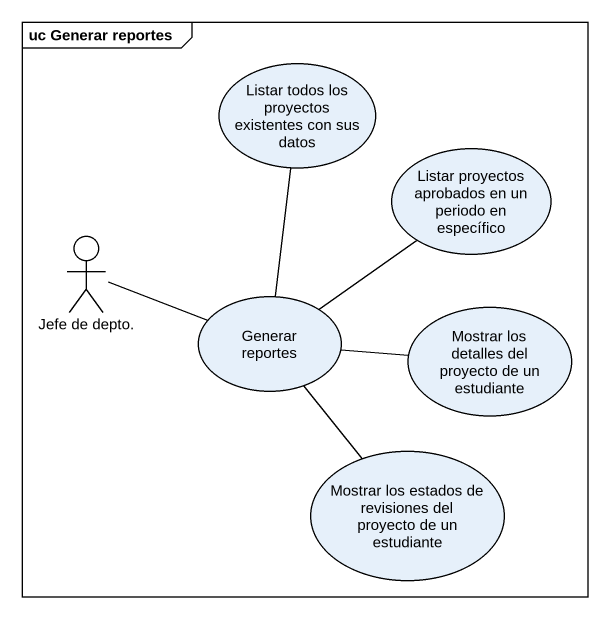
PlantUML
@startuml
mainframe uc Generar reportes
usecase "Listar todos los proyectos existentes con sus datos" as Listar_todos_los_proyectos
usecase "Listar proyectos aprobados en un periodo en específico" as Listar_proyectos_aprobados
actor "Jefe de depto." as Jefe_de_depto
usecase "Generar reportes" as Generar_reportes
usecase "Mostrar los detalles del proyecto de un estudiante" as Mostrar_los_detalles_del
usecase "Mostrar los estados de revisiones del proyecto de un estudiante" as Mostrar_los_estados_de
Jefe_de_depto -right- Generar_reportes
Generar_reportes -up- Listar_todos_los_proyectos
Generar_reportes -up- Listar_proyectos_aprobados
Generar_reportes -right- Mostrar_los_detalles_del
Generar_reportes -- Mostrar_los_estados_de
@enduml
